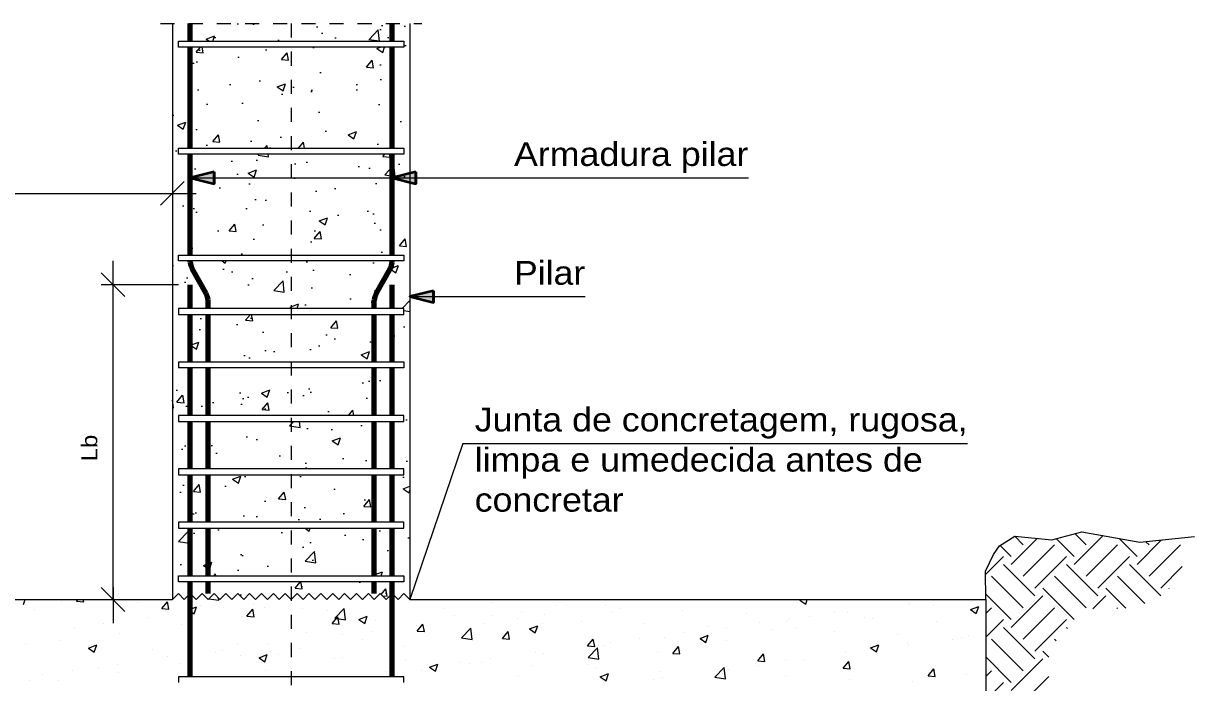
# Model space of a CAD drawing. Header units: centimetres. Extents: x 1386 to 1561, y 365 to 425.
# Drawn here: x 1524.03 to 1532.35, y 372.97 to 377.65 of the extents above; entities that cross this region are included whole.
import ezdxf
from ezdxf.enums import TextEntityAlignment as Align

# ---------------------------------------------------------------- set-up
doc = ezdxf.new("R2010")
doc.units = ezdxf.units.CM
doc.linetypes.add('DASHDOT', pattern=[0.005, 0.0025, -0.00125, 0, -0.00125])
for name, color, linetype, lineweight in [('0-CYPE0', 1, 'Continuous', 13), ('0-CYPE1', 2, 'Continuous', 18), ('0-CYPE2', 4, 'Continuous', 35), ('0-CYPE4', 6, 'Continuous', 70), ('DT-Textos', 7, 'Continuous', 5), ('ELE_CONT_NOS', 122, 'Continuous', 9)]:
    doc.layers.add(name, color=color, linetype=linetype, lineweight=lineweight)
doc.styles.get("Standard").update_dxf_attribs({"font": 'arial.ttf'})

msp = doc.modelspace()

# ---------------------------------------------------------------- hatches: boundary and pattern name
at = {"layer": '0-CYPE0'}
h = msp.add_hatch(dxfattribs=at)
h.set_pattern_fill('ID0', color=256, scale=84.354146, style=0, pattern_type=2)
h.set_pattern_definition([(50, (1525.80346, 368.0312), (0.605039, -0.052932), [0.063266, -0.69592]), (355, (1525.80346, 368.0312), (-0.11704, 0.634503), [0.050612, -0.556737]), (100.4514, (1525.8539, 368.0268), (0.487997, 0.58157), [0.053767, -0.59144]), (46.184, (1525.80346, 368.1999), (0.90026, -0.139623), [0.0949, -1.04388]), (96.636, (1525.8785, 368.1883), (0.78843, 0.82171), [0.08065, -0.887165]), (351.184, (1525.8035, 368.1999), (0.78842, 0.82171), [0.07592, -0.83511]), (21, (1525.8878, 368.15775), (0.503514, -0.339627), [0.063266, -0.69592]), (326, (1525.8878, 368.15775), (0.205246, 0.611694), [0.050612, -0.556737]), (71.4514, (1525.9298, 368.12945), (0.708765, 0.272067), [0.053767, -0.59144]), (37.5, (1525.80346, 368.03122), (0.0102575, 0.2808107), [0, -0.549989, 0, -0.565173, 0, -0.558846]), (7.5, (1525.80346, 368.03122), (0.22191, 0.332701), [0, -0.322233, 0, -0.537336, 0, -0.212994]), (327.5, (1525.61535, 368.03122), (0.4502993, -0.019026), [0, -0.210885, 0, -0.657962, 0, -0.873065]), (317.5, (1525.531, 368.03122), (0.49194, 0.084443), [0, -0.274151, 0, -0.436954, 0, -0.620003])])
h.paths.add_polyline_path([(1526.6502, 375.5809), (1526.5237, 375.5809), (1526.5237, 375.2435), (1526.6502, 375.2435)], flags=0)
h.paths.add_polyline_path([(1526.6502, 375.2013), (1526.5237, 375.2013), (1526.5237, 374.8639), (1526.6502, 374.8639)], flags=0)
h.paths.add_polyline_path([(1526.6502, 374.8217), (1526.5237, 374.8217), (1526.5237, 374.4843), (1526.6502, 374.4843)], flags=0)
h.paths.add_polyline_path([(1526.6502, 374.4421), (1526.5237, 374.4421), (1526.5237, 374.1047), (1526.6502, 374.1047)], flags=0)
h.paths.add_polyline_path([(1526.6502, 374.0625), (1526.5237, 374.0625), (1526.5237, 373.7251), (1526.6502, 373.7251)], flags=0)
h.paths.add_polyline_path([(1525.3427, 374.0625), (1525.2162, 374.0625), (1525.2162, 373.7251), (1525.3427, 373.7251)], flags=0)
h.paths.add_polyline_path([(1525.3427, 374.4421), (1525.2162, 374.4421), (1525.2162, 374.1047), (1525.3427, 374.1047)], flags=0)
h.paths.add_polyline_path([(1525.3427, 374.8217), (1525.2162, 374.8217), (1525.2162, 374.8131), (1525.2162, 374.4843), (1525.3427, 374.4843)], flags=0)
h.paths.add_polyline_path([(1525.3427, 375.2013), (1525.2162, 375.2013), (1525.2162, 374.8639), (1525.3427, 374.8639)], flags=0)
h.paths.add_polyline_path([(1525.3427, 375.5809), (1525.2162, 375.5809), (1525.2162, 375.5723), (1525.2162, 375.2435), (1525.3427, 375.2435)], flags=0)
h.paths.add_polyline_path([(1525.9332, 373.683), (1525.9332, 373.5564), (1525.9754, 373.5986), (1526.0176, 373.5564), (1526.0597, 373.5986), (1526.1019, 373.5564), (1526.1441, 373.5986), (1526.1863, 373.5564), (1526.2284, 373.5986), (1526.2706, 373.5564), (1526.3128, 373.5986), (1526.355, 373.5564), (1526.3972, 373.5986), (1526.4393, 373.5564), (1526.4815, 373.5986), (1526.5237, 373.5564), (1526.5659, 373.5986), (1526.608, 373.5564), (1526.6502, 373.5986), (1526.6502, 373.683)], flags=0)
h.paths.add_polyline_path([(1525.9332, 373.683), (1525.2162, 373.683), (1525.2162, 373.5986), (1525.2584, 373.5564), (1525.3006, 373.5986), (1525.3427, 373.5564), (1525.3849, 373.5986), (1525.4271, 373.5564), (1525.4693, 373.5986), (1525.5114, 373.5564), (1525.5536, 373.5986), (1525.5958, 373.5564), (1525.638, 373.5986), (1525.6801, 373.5564), (1525.7223, 373.5986), (1525.7645, 373.5564), (1525.8067, 373.5986), (1525.8489, 373.5564), (1525.891, 373.5986), (1525.9332, 373.5564)], flags=0)
h.paths.add_polyline_path([(1526.5237, 374.0625), (1525.9332, 374.0625), (1525.9332, 373.7251), (1526.5237, 373.7251)], flags=0)
h.paths.add_polyline_path([(1525.9332, 374.0625), (1525.3427, 374.0625), (1525.3427, 373.7251), (1525.9332, 373.7251)], flags=0)
h.paths.add_polyline_path([(1526.5237, 374.4421), (1525.9332, 374.4421), (1525.9332, 374.1047), (1526.5237, 374.1047)], flags=0)
h.paths.add_polyline_path([(1525.9332, 374.4421), (1525.3427, 374.4421), (1525.3427, 374.1047), (1525.9332, 374.1047)], flags=0)
h.paths.add_polyline_path([(1526.5237, 374.8217), (1525.9332, 374.8217), (1525.9332, 374.4843), (1526.5237, 374.4843)], flags=0)
h.paths.add_polyline_path([(1525.9332, 374.8217), (1525.3427, 374.8217), (1525.3427, 374.4843), (1525.9332, 374.4843)], flags=0)
h.paths.add_polyline_path([(1526.5237, 375.2013), (1525.9332, 375.2013), (1525.9332, 374.8639), (1526.5237, 374.8639)], flags=0)
h.paths.add_polyline_path([(1525.9332, 375.2013), (1525.3427, 375.2013), (1525.3427, 374.8639), (1525.9332, 374.8639)], flags=0)
h.paths.add_polyline_path([(1526.5237, 375.5809), (1525.9332, 375.5809), (1525.9332, 375.2435), (1526.5237, 375.2435)], flags=0)
h.paths.add_polyline_path([(1525.9332, 375.5809), (1525.3427, 375.5809), (1525.3427, 375.2435), (1525.9332, 375.2435)], flags=0)
h.paths.add_polyline_path([(1525.2162, 375.5809), (1525.1318, 375.5809), (1525.1318, 375.6231), (1525.3427, 375.6231), (1525.3427, 375.6823), (1525.3392, 375.7064), (1525.329, 375.7285), (1525.2299, 375.9058), (1525.2197, 375.9278), (1525.2162, 375.9519), (1525.2162, 375.9605), (1525.1318, 375.9605), (1525.1318, 376.0027), (1525.2162, 376.0027), (1525.2162, 376.4405), (1525.0897, 376.4405), (1525.0897, 373.5564), (1525.1318, 373.5986), (1525.174, 373.5564), (1525.2162, 373.5986), (1525.2162, 373.683), (1525.1318, 373.683), (1525.1318, 373.7251), (1525.2162, 373.7251), (1525.2162, 374.0625), (1525.1318, 374.0625), (1525.1318, 374.1047), (1525.2162, 374.1047), (1525.2162, 374.4421), (1525.1318, 374.4421), (1525.1318, 374.4843), (1525.2162, 374.4843), (1525.2162, 374.8217), (1525.1318, 374.8217), (1525.1318, 374.8639), (1525.2162, 374.8639), (1525.2162, 375.2013), (1525.1318, 375.2013), (1525.1318, 375.2435), (1525.2162, 375.2435)], flags=0)
h.paths.add_polyline_path([(1526.7768, 376.551), (1526.6502, 376.551), (1526.6502, 376.0027), (1526.7346, 376.0027), (1526.7346, 375.9605), (1526.6502, 375.9605), (1526.6502, 375.9519), (1526.6467, 375.9278), (1526.6365, 375.9057), (1526.5374, 375.7285), (1526.5272, 375.7064), (1526.5237, 375.6823), (1526.5237, 375.6231), (1526.7346, 375.6231), (1526.7346, 375.5809), (1526.6502, 375.5809), (1526.6502, 375.2435), (1526.7346, 375.2435), (1526.7346, 375.2013), (1526.6502, 375.2013), (1526.6502, 374.8639), (1526.7346, 374.8639), (1526.7346, 374.8217), (1526.6502, 374.8217), (1526.6502, 374.8131), (1526.6502, 374.4843), (1526.7346, 374.4843), (1526.7346, 374.4421), (1526.6502, 374.4421), (1526.6502, 374.1047), (1526.7346, 374.1047), (1526.7346, 374.0625), (1526.6502, 374.0625), (1526.6502, 373.7251), (1526.7346, 373.7251), (1526.7346, 373.683), (1526.6502, 373.683), (1526.6502, 373.5986), (1526.6924, 373.5564), (1526.7346, 373.5986), (1526.7768, 373.5564)], flags=0)
h.paths.add_polyline_path([(1526.5374, 375.7285), (1526.6365, 375.9057), (1526.6467, 375.9278), (1526.6502, 375.9519), (1526.6502, 375.9605), (1525.9332, 375.9605), (1525.9332, 375.6231), (1526.5237, 375.6231), (1526.5237, 375.6823), (1526.5272, 375.7064)], flags=0)
h.paths.add_polyline_path([(1525.9332, 375.9605), (1525.2162, 375.9605), (1525.2162, 375.9519), (1525.2197, 375.9278), (1525.2299, 375.9058), (1525.329, 375.7285), (1525.3392, 375.7064), (1525.3427, 375.6823), (1525.3427, 375.6231), (1525.9332, 375.6231)], flags=0)
h.paths.add_polyline_path([(1526.6502, 376.551), (1525.9332, 376.551), (1525.9332, 376.0027), (1526.6502, 376.0027)], flags=0)
h.paths.add_polyline_path([(1525.9332, 376.551), (1525.2162, 376.551), (1525.2162, 376.0027), (1525.9332, 376.0027)], flags=0)
h.paths.add_polyline_path([(1526.6502, 376.7197), (1525.9332, 376.7197), (1525.9332, 376.551), (1526.6502, 376.551)], flags=0)
h.paths.add_polyline_path([(1525.9332, 376.7197), (1525.2162, 376.7197), (1525.2162, 376.551), (1525.3849, 376.551), (1525.9332, 376.551)], flags=0)
h.paths.add_polyline_path([(1526.7768, 377.6476), (1526.6502, 377.6476), (1526.6502, 377.5211), (1526.7346, 377.5211), (1526.7346, 377.4789), (1526.6502, 377.4789), (1526.6502, 376.7619), (1526.7346, 376.7619), (1526.7346, 376.7197), (1526.6502, 376.7197), (1526.6502, 376.551), (1526.7768, 376.551)], flags=0)
h.paths.add_polyline_path([(1525.2162, 377.4789), (1525.1318, 377.4789), (1525.1318, 377.5211), (1525.2162, 377.5211), (1525.2162, 377.6476), (1525.0897, 377.6476), (1525.0897, 376.4405), (1525.2162, 376.4405), (1525.2162, 376.7197), (1525.1318, 376.7197), (1525.1318, 376.7619), (1525.2162, 376.7619)], flags=0)
h.paths.add_polyline_path([(1525.9332, 377.4789), (1525.2162, 377.4789), (1525.2162, 376.7619), (1525.9332, 376.7619)], flags=0)
h.paths.add_polyline_path([(1526.6502, 377.4789), (1525.9332, 377.4789), (1525.9332, 376.7619), (1526.6502, 376.7619)], flags=0)
h.paths.add_polyline_path([(1526.6502, 377.6476), (1525.9332, 377.6476), (1525.9332, 377.5211), (1526.6502, 377.5211)], flags=0)
h.paths.add_polyline_path([(1525.9332, 377.6476), (1525.2162, 377.6476), (1525.2162, 377.5211), (1525.9332, 377.5211)], flags=0)
at = {"layer": '0-CYPE2'}
for points in [[(1525.3849, 376.5932), (1525.2162, 376.551), (1525.3849, 376.5088)], [(1526.8189, 376.5932), (1526.6502, 376.551), (1526.8189, 376.5088)], [(1526.9449, 375.7496), (1526.7762, 375.7075), (1526.9449, 375.6653)]]:
    msp.add_hatch(color=256, dxfattribs=at).paths.add_polyline_path(points)

# ---------------------------------------------------------------- linework, layer by layer
at = {"layer": '0-CYPE0'}
for p, q in [((1531.0494, 373.8057), (1531.2339, 373.9903)), ((1531.1332, 373.9455), (1531.0736, 374.0051)), ((1531.4967, 373.8617), (1531.3693, 373.9891)), ((1531.4967, 373.8057), (1531.7013, 374.0103)), ((1531.5806, 373.9455), (1531.5013, 374.0248)), ((1531.9441, 373.8617), (1531.8164, 373.9893)), ((1531.9441, 373.8057), (1532.1176, 373.9792)), ((1532.028, 373.9455), (1532.0065, 373.967)), ((1531.0494, 373.8617), (1530.9709, 373.9401)), ((1531.1332, 373.7219), (1531.3569, 373.9455)), ((1531.5806, 373.7219), (1531.8043, 373.9455)), ((1532.028, 373.7219), (1532.2516, 373.9455)), ((1530.8657, 373.7339), (1530.9934, 373.8617)), ((1531.2171, 373.5821), (1530.9934, 373.8057)), ((1531.2171, 373.638), (1531.4408, 373.8617)), ((1531.6645, 373.5821), (1531.4408, 373.8057)), ((1531.6645, 373.638), (1531.8882, 373.8617)), ((1532.1118, 373.5821), (1531.8882, 373.8057)), ((1532.1118, 373.638), (1532.2638, 373.79)), ((1531.1332, 373.4982), (1530.9096, 373.7219)), ((1531.5806, 373.4982), (1531.3569, 373.7219)), ((1531.9989, 373.5272), (1531.8043, 373.7219)), ((1531.4967, 373.4143), (1531.273, 373.638)), ((1531.8643, 373.4941), (1531.7204, 373.638)), ((1532.1706, 373.6351), (1532.1677, 373.638)), ((1524.0307, 373.522), (1524.0423, 373.5564)), ((1524.2978, 373.5427), (1524.2978, 373.5427)), ((1524.3904, 373.5539), (1524.3904, 373.5539)), ((1524.4089, 373.5444), (1524.419, 373.5564)), ((1524.4089, 373.5444), (1524.4593, 373.54)), ((1524.4593, 373.54), (1524.4563, 373.5564)), ((1524.8407, 373.5349), (1524.8407, 373.5349)), ((1525.0139, 373.4914), (1525.0546, 373.5399)), ((1525.0644, 373.487), (1525.0546, 373.5399)), ((1525.3482, 373.5619), (1525.4182, 373.551)), ((1525.4182, 373.551), (1525.4163, 373.5672)), ((1525.9841, 373.5669), (1525.9841, 373.5669)), ((1526.449, 373.5558), (1526.449, 373.5558)), ((1526.464, 373.5721), (1526.464, 373.5721)), ((1526.9143, 373.553), (1526.9143, 373.553)), ((1527.3646, 373.534), (1527.3646, 373.534)), ((1529.5467, 373.5522), (1529.5577, 373.5564)), ((1529.5467, 373.5522), (1529.5886, 373.5239)), ((1529.5886, 373.5239), (1529.5995, 373.5564)), ((1530.3266, 373.5316), (1530.3266, 373.5316)), ((1531.0494, 373.4143), (1530.8674, 373.5962)), ((1531.0494, 373.3584), (1531.273, 373.5821)), ((1531.628, 373.4896), (1531.7204, 373.5821)), ((1524.1076, 373.4865), (1524.1076, 373.4865)), ((1525.0139, 373.4914), (1525.0643, 373.487)), ((1525.2011, 373.4828), (1525.2162, 373.4726)), ((1525.2162, 373.4726), (1525.243, 373.4545)), ((1525.243, 373.4545), (1525.2601, 373.5054)), ((1525.291, 373.5158), (1525.291, 373.5158)), ((1525.4534, 373.497), (1525.4534, 373.497)), ((1525.619, 373.4385), (1525.6596, 373.487)), ((1525.6694, 373.4341), (1525.6596, 373.487)), ((1525.6646, 373.5248), (1525.6646, 373.5248)), ((1525.7413, 373.4968), (1525.7413, 373.4968)), ((1526.0109, 373.4926), (1526.0109, 373.4926)), ((1526.1916, 373.4778), (1526.1916, 373.4778)), ((1526.2434, 373.423), (1526.3091, 373.4915)), ((1526.3184, 373.4114), (1526.3091, 373.4915)), ((1526.6419, 373.4588), (1526.6419, 373.4588)), ((1527.0244, 373.4898), (1527.0244, 373.4898)), ((1527.5695, 373.4721), (1527.5695, 373.4721)), ((1527.7361, 373.4517), (1527.7361, 373.4517)), ((1527.8149, 373.515), (1527.8149, 373.515)), ((1527.889, 373.5142), (1527.889, 373.5142)), ((1528.1692, 373.511), (1528.1692, 373.511)), ((1528.2104, 373.4735), (1528.2104, 373.4735)), ((1528.2652, 373.496), (1528.2652, 373.496)), ((1528.7155, 373.4769), (1528.7155, 373.4769)), ((1529.1658, 373.4579), (1529.1658, 373.4579)), ((1529.7938, 373.4615), (1529.7938, 373.4615)), ((1529.8823, 373.4609), (1529.8823, 373.4609)), ((1530.3204, 373.5241), (1530.3204, 373.5241)), ((1530.5003, 373.516), (1530.5003, 373.516)), ((1530.7589, 373.4846), (1530.818, 373.5073)), ((1530.7589, 373.4846), (1530.8009, 373.4563)), ((1530.8009, 373.4563), (1530.818, 373.5073)), ((1530.8679, 373.4566), (1530.9096, 373.4982)), ((1531.1332, 373.2745), (1531.3569, 373.4982)), ((1531.799, 373.4929), (1531.8043, 373.4982)), ((1524.6012, 373.3848), (1524.6012, 373.3848)), ((1524.9207, 373.4269), (1524.9207, 373.4269)), ((1525.1517, 373.3792), (1525.1517, 373.3792)), ((1525.5848, 373.4386), (1525.5848, 373.4386)), ((1525.619, 373.4385), (1525.6694, 373.4341)), ((1526.224, 373.3856), (1526.2647, 373.434)), ((1526.224, 373.3856), (1526.2744, 373.3812)), ((1526.2434, 373.423), (1526.3184, 373.4114)), ((1526.2744, 373.3812), (1526.2647, 373.434)), ((1526.4133, 373.4152), (1526.4724, 373.4379)), ((1526.4133, 373.4152), (1526.4553, 373.3869)), ((1526.4553, 373.3869), (1526.4724, 373.4379)), ((1526.5324, 373.4054), (1526.5324, 373.4054)), ((1526.8256, 373.3742), (1526.8256, 373.3742)), ((1526.829, 373.3326), (1526.8697, 373.3811)), ((1526.8795, 373.3282), (1526.8697, 373.3811)), ((1527.0922, 373.4397), (1527.0922, 373.4397)), ((1527.2979, 373.3884), (1527.2979, 373.3884)), ((1527.3583, 373.4443), (1527.3583, 373.4443)), ((1527.5425, 373.4207), (1527.5425, 373.4207)), ((1527.6256, 373.3477), (1527.6847, 373.3703)), ((1527.6676, 373.3194), (1527.6847, 373.3703)), ((1527.7185, 373.389), (1527.7185, 373.389)), ((1527.9928, 373.4017), (1527.9928, 373.4017)), ((1528.4431, 373.3827), (1528.4431, 373.3827)), ((1528.8934, 373.3636), (1528.8934, 373.3636)), ((1529.2632, 373.3916), (1529.2632, 373.3916)), ((1529.4562, 373.4069), (1529.4562, 373.4069)), ((1529.4743, 373.4194), (1529.4743, 373.4194)), ((1529.6161, 373.4389), (1529.6161, 373.4389)), ((1530.0084, 373.4316), (1530.0084, 373.4316)), ((1530.0664, 373.4199), (1530.0664, 373.4199)), ((1530.5167, 373.4008), (1530.5167, 373.4008)), ((1530.8679, 373.2888), (1530.9934, 373.4143)), ((1531.2171, 373.1906), (1531.4408, 373.4143)), ((1524.3901, 373.357), (1524.3901, 373.357)), ((1524.7136, 373.3159), (1524.7136, 373.3159)), ((1526.0405, 373.3209), (1526.0405, 373.3209)), ((1526.2949, 373.3043), (1526.2949, 373.3043)), ((1526.5061, 373.3321), (1526.5061, 373.3321)), ((1526.829, 373.3326), (1526.8795, 373.3282)), ((1526.8719, 373.3344), (1526.8719, 373.3344)), ((1527.1437, 373.2834), (1527.2094, 373.3519)), ((1527.1437, 373.2834), (1527.2187, 373.2718)), ((1527.2187, 373.2718), (1527.2094, 373.3519)), ((1527.2265, 373.3046), (1527.2265, 373.3046)), ((1527.4341, 373.2797), (1527.4748, 373.3282)), ((1527.4845, 373.2753), (1527.4748, 373.3282)), ((1527.6256, 373.3477), (1527.6676, 373.3194)), ((1528.585, 373.2842), (1528.585, 373.2842)), ((1528.7304, 373.3215), (1528.7304, 373.3215)), ((1528.8379, 373.2801), (1528.897, 373.3028)), ((1528.8799, 373.2518), (1528.897, 373.3028)), ((1529.0231, 373.3475), (1529.0231, 373.3475)), ((1529.3437, 373.3446), (1529.3437, 373.3446)), ((1529.5164, 373.3472), (1529.5164, 373.3472)), ((1529.794, 373.3256), (1529.794, 373.3256)), ((1530.2443, 373.3065), (1530.2443, 373.3065)), ((1530.6946, 373.2875), (1530.6946, 373.2875)), ((1530.7433, 373.3027), (1530.7433, 373.3027)), ((1531.2171, 373.1347), (1530.9934, 373.3584)), ((1531.4495, 373.3497), (1531.4408, 373.3584)), ((1524.0447, 373.2384), (1524.0447, 373.2384)), ((1524.2875, 373.2619), (1524.2875, 373.2619)), ((1524.4923, 373.2107), (1524.5514, 373.2334)), ((1524.4923, 373.2107), (1524.5343, 373.1824)), ((1524.495, 373.2194), (1524.495, 373.2194)), ((1524.5343, 373.1824), (1524.5514, 373.2334)), ((1524.9453, 373.2004), (1524.9453, 373.2004)), ((1525.5486, 373.2365), (1525.5486, 373.2365)), ((1525.7622, 373.2342), (1525.7622, 373.2342)), ((1526.0006, 373.2118), (1526.0006, 373.2118)), ((1526.4387, 373.275), (1526.4387, 373.275)), ((1526.7346, 373.2201), (1526.7346, 373.2201)), ((1527.4341, 373.2797), (1527.4845, 373.2753)), ((1528.0391, 373.2268), (1528.0798, 373.2752)), ((1528.0391, 373.2268), (1528.0895, 373.2224)), ((1528.0439, 373.1438), (1528.1096, 373.2123)), ((1528.0895, 373.2224), (1528.0798, 373.2752)), ((1528.1189, 373.1321), (1528.1096, 373.2123)), ((1528.1589, 373.2302), (1528.1589, 373.2302)), ((1528.1998, 373.2516), (1528.1998, 373.2516)), ((1528.411, 373.2794), (1528.411, 373.2794)), ((1528.6442, 373.1738), (1528.6848, 373.2223)), ((1528.6946, 373.1694), (1528.6848, 373.2223)), ((1528.8379, 373.2801), (1528.8799, 373.2518)), ((1529.0245, 373.2627), (1529.0245, 373.2627)), ((1530.0502, 373.2125), (1530.1092, 373.2352)), ((1530.0502, 373.2125), (1530.0921, 373.1842)), ((1530.0921, 373.1842), (1530.1092, 373.2352)), ((1530.1046, 373.1989), (1530.1046, 373.1989)), ((1530.3102, 373.2433), (1530.3102, 373.2433)), ((1530.3158, 373.2267), (1530.3158, 373.2267)), ((1530.6353, 373.2688), (1530.6353, 373.2688)), ((1531.1332, 373.0508), (1530.9096, 373.2745)), ((1531.3687, 373.2627), (1531.3569, 373.2745)), ((1525.0566, 373.152), (1525.0566, 373.152)), ((1525.2315, 373.1643), (1525.2315, 373.1643)), ((1525.3956, 373.1813), (1525.3956, 373.1813)), ((1525.4427, 373.1921), (1525.4427, 373.1921)), ((1525.5745, 373.1578), (1525.5745, 373.1578)), ((1525.7046, 373.1431), (1525.7636, 373.1658)), ((1525.7046, 373.1431), (1525.7465, 373.1148)), ((1525.7465, 373.1148), (1525.7636, 373.1658)), ((1525.8459, 373.1623), (1525.8459, 373.1623)), ((1526.2426, 373.1357), (1526.2426, 373.1357)), ((1526.2962, 373.1433), (1526.2962, 373.1433)), ((1526.7465, 373.1243), (1526.7465, 373.1243)), ((1527.3476, 373.1394), (1527.3476, 373.1394)), ((1527.667, 373.1815), (1527.667, 373.1815)), ((1527.7258, 373.1708), (1527.7258, 373.1708)), ((1528.0439, 373.1438), (1528.1189, 373.1321)), ((1528.5325, 373.1783), (1528.5325, 373.1783)), ((1528.6442, 373.1738), (1528.6946, 373.1694)), ((1529.2492, 373.1209), (1529.2899, 373.1694)), ((1529.2492, 373.1209), (1529.2996, 373.1165)), ((1529.2996, 373.1165), (1529.2899, 373.1694)), ((1529.446, 373.1261), (1529.446, 373.1261)), ((1529.5719, 373.1288), (1529.5719, 373.1288)), ((1529.8542, 373.068), (1529.8949, 373.1164)), ((1529.872, 373.1801), (1529.872, 373.1801)), ((1529.9047, 373.0636), (1529.8949, 373.1164)), ((1531.0494, 372.967), (1530.8679, 373.1484)), ((1531.0494, 372.911), (1531.273, 373.1347)), ((1531.3164, 373.1472), (1531.273, 373.1906)), ((1524.3793, 373.0521), (1524.3793, 373.0521)), ((1524.5647, 373.0676), (1524.5647, 373.0676)), ((1524.6988, 373.0942), (1524.6988, 373.0942)), ((1524.7033, 373.0351), (1524.7033, 373.0351)), ((1525.1414, 373.0984), (1525.1414, 373.0984)), ((1525.7507, 373.0513), (1525.7507, 373.0513)), ((1526.6037, 373.0415), (1526.6037, 373.0415)), ((1526.8616, 373.0536), (1526.8616, 373.0536)), ((1526.9169, 373.0756), (1526.9759, 373.0983)), ((1526.9169, 373.0756), (1526.9588, 373.0473)), ((1526.9588, 373.0473), (1526.9759, 373.0983)), ((1527.1364, 373.1116), (1527.1364, 373.1116)), ((1527.1968, 373.1052), (1527.1968, 373.1052)), ((1527.2877, 373.1076), (1527.2877, 373.1076)), ((1527.6471, 373.0862), (1527.6471, 373.0862)), ((1528.0406, 373.0938), (1528.0406, 373.0938)), ((1528.0974, 373.0672), (1528.0974, 373.0672)), ((1528.5477, 373.0482), (1528.5477, 373.0482)), ((1528.9442, 373.0042), (1529.0099, 373.0726)), ((1529.0192, 372.9925), (1529.0099, 373.0726)), ((1529.0128, 373.0667), (1529.0128, 373.0667)), ((1529.0413, 373.0589), (1529.0413, 373.0589)), ((1529.2524, 373.0867), (1529.2524, 373.0867)), ((1529.8542, 373.068), (1529.9047, 373.0636)), ((1530.4593, 373.015), (1530.4999, 373.0635)), ((1530.5097, 373.0106), (1530.4999, 373.0635)), ((1530.8679, 373.0092), (1530.9096, 373.0508)), ((1524.0727, 372.9831), (1524.0727, 372.9831)), ((1524.1681, 373.0243), (1524.1681, 373.0243)), ((1524.2772, 372.9811), (1524.2772, 372.9811)), ((1527.5487, 373.0094), (1527.5487, 373.0094)), ((1528.1291, 373.008), (1528.1882, 373.0307)), ((1528.1291, 373.008), (1528.1711, 372.9797)), ((1528.1711, 372.9797), (1528.1882, 373.0307)), ((1528.5085, 372.9888), (1528.5085, 372.9888)), ((1528.5747, 373.0034), (1528.5747, 373.0034)), ((1528.9442, 373.0042), (1529.0192, 372.9925)), ((1528.998, 373.0291), (1528.998, 373.0291)), ((1529.4483, 373.0101), (1529.4483, 373.0101)), ((1529.8986, 372.9911), (1529.8986, 372.9911)), ((1530.3489, 372.9721), (1530.3489, 372.9721)), ((1530.4593, 373.015), (1530.5097, 373.0106)), ((1530.4655, 373.0127), (1530.4655, 373.0127)), ((1530.733, 373.0219), (1530.733, 373.0219)), ((1530.8679, 372.8414), (1530.9934, 372.967)), ((1531.1332, 372.8272), (1531.3164, 373.0104))]:
    msp.add_line(p, q, dxfattribs=at)
msp.add_lwpolyline([(1525.2011, 373.4828), (1525.2162, 373.4886), (1525.2601, 373.5054)], dxfattribs=at)
at = {"layer": '0-CYPE1', "linetype": 'DASHDOT'}
for p, q in [((1525.0053, 377.6476), (1526.8611, 377.6476)), ((1525.9332, 377.6476), (1525.9332, 370.604))]:
    msp.add_line(p, q, dxfattribs=at)
at = {"layer": '0-CYPE1'}
for p, q in [((1525.1318, 377.5211), (1526.7346, 377.5211)), ((1525.1318, 377.4789), (1525.1318, 377.5211)), ((1526.7346, 377.4789), (1525.1318, 377.4789)), ((1526.7346, 377.5211), (1526.7346, 377.4789)), ((1525.1318, 376.7619), (1526.7346, 376.7619)), ((1525.1318, 376.7197), (1525.1318, 376.7619)), ((1526.7346, 376.7197), (1525.1318, 376.7197)), ((1526.7346, 376.7619), (1526.7346, 376.7197)), ((1525.2167, 376.551), (1527.432, 376.551)), ((1527.432, 376.551), (1529.1815, 376.551)), ((1525.0053, 376.3562), (1525.174, 376.5249)), ((1520.9985, 376.4405), (1525.0897, 376.4405)), ((1525.0053, 376.4405), (1525.2584, 376.4405)), ((1524.6679, 375.7075), (1524.6679, 375.9605)), ((1525.1318, 376.0027), (1526.7346, 376.0027)), ((1525.1318, 375.9605), (1525.1318, 376.0027)), ((1526.7346, 375.9605), (1525.1318, 375.9605)), ((1526.7346, 376.0027), (1526.7346, 375.9605)), ((1524.7523, 375.7075), (1524.5835, 375.8762)), ((1525.1318, 375.7918), (1524.5835, 375.7918)), ((1524.6679, 373.5564), (1524.6679, 375.7918)), ((1526.7768, 375.7075), (1527.432, 375.7075)), ((1527.432, 375.7075), (1528.0225, 375.7075)), ((1526.7346, 375.6231), (1525.1318, 375.6231)), ((1525.1318, 375.6231), (1525.1318, 375.5809)), ((1526.7346, 375.5809), (1526.7346, 375.6231)), ((1525.1318, 375.5809), (1526.7346, 375.5809)), ((1525.1318, 375.2435), (1526.7346, 375.2435)), ((1525.1318, 375.2435), (1525.1318, 375.2013)), ((1526.7346, 375.2013), (1525.1318, 375.2013)), ((1526.7346, 375.2435), (1526.7346, 375.2013)), ((1526.7346, 374.8639), (1525.1318, 374.8639)), ((1525.1318, 374.8639), (1525.1318, 374.8217)), ((1526.7346, 374.8217), (1526.7346, 374.8639)), ((1525.1318, 374.8217), (1526.7346, 374.8217)), ((1527.1527, 374.6653), (1526.7768, 373.5564)), ((1527.1527, 374.6653), (1530.7394, 374.6653)), ((1526.7346, 374.4843), (1525.1318, 374.4843)), ((1525.1318, 374.4843), (1525.1318, 374.4421)), ((1526.7346, 374.4421), (1526.7346, 374.4843)), ((1525.1318, 374.4421), (1526.7346, 374.4421)), ((1526.7346, 374.1047), (1525.1318, 374.1047)), ((1525.1318, 374.1047), (1525.1318, 374.0625)), ((1525.1318, 374.0625), (1526.7346, 374.0625)), ((1526.7346, 374.0625), (1526.7346, 374.1047)), ((1525.1318, 373.7251), (1526.7346, 373.7251)), ((1525.1318, 373.683), (1525.1318, 373.7251)), ((1526.7346, 373.7251), (1526.7346, 373.683)), ((1524.7523, 373.4721), (1524.5835, 373.6408)), ((1524.6679, 373.6408), (1524.6679, 373.3877)), ((1526.7346, 373.683), (1525.1318, 373.683)), ((1525.0897, 373.5564), (1525.1318, 373.5986)), ((1525.1318, 373.5986), (1525.174, 373.5564)), ((1525.174, 373.5564), (1525.2162, 373.5986)), ((1525.2162, 373.5986), (1525.2584, 373.5564)), ((1525.3427, 373.5564), (1525.3849, 373.5986)), ((1525.3849, 373.5986), (1525.4271, 373.5564)), ((1525.4271, 373.5564), (1525.4693, 373.5986)), ((1525.4693, 373.5986), (1525.5114, 373.5564)), ((1525.5114, 373.5564), (1525.5536, 373.5986)), ((1525.5536, 373.5986), (1525.5958, 373.5564)), ((1525.5958, 373.5564), (1525.638, 373.5986)), ((1525.638, 373.5986), (1525.6801, 373.5564)), ((1525.7645, 373.5564), (1525.8067, 373.5986)), ((1525.8067, 373.5986), (1525.8489, 373.5564)), ((1525.8489, 373.5564), (1525.891, 373.5986)), ((1525.891, 373.5986), (1525.9332, 373.5564)), ((1525.9332, 373.5564), (1525.9754, 373.5986)), ((1526.0597, 373.5986), (1526.1019, 373.5564)), ((1526.1863, 373.5564), (1526.2284, 373.5986)), ((1526.3128, 373.5986), (1526.355, 373.5564)), ((1526.355, 373.5564), (1526.3972, 373.5986)), ((1526.4815, 373.5986), (1526.5237, 373.5564)), ((1526.608, 373.5564), (1526.6502, 373.5986)), ((1526.6502, 373.5986), (1526.6924, 373.5564)), ((1526.6924, 373.5564), (1526.7346, 373.5986)), ((1526.7346, 373.5986), (1526.7768, 373.5564)), ((1526.7346, 373.0081), (1525.1318, 373.0081)), ((1525.1318, 373.0081), (1525.1318, 372.9659)), ((1526.7346, 372.9659), (1526.7346, 373.0081))]:
    msp.add_line(p, q, dxfattribs=at)
for points in [[(1525.2584, 373.5564), (1525.3006, 373.5986), (1525.3427, 373.5564)], [(1525.6801, 373.5564), (1525.7223, 373.5986), (1525.7645, 373.5564)], [(1525.9754, 373.5986), (1526.0176, 373.5564), (1526.0597, 373.5986)], [(1526.1019, 373.5564), (1526.1441, 373.5986), (1526.1863, 373.5564)], [(1526.2284, 373.5986), (1526.2706, 373.5564), (1526.3128, 373.5986)], [(1526.3972, 373.5986), (1526.4393, 373.5564), (1526.4815, 373.5986)], [(1526.5237, 373.5564), (1526.5659, 373.5986), (1526.608, 373.5564)]]:
    msp.add_lwpolyline(points, dxfattribs=at)
at = {"layer": '0-CYPE2'}
for points in [[(1525.3849, 376.5932), (1525.2162, 376.551), (1525.3849, 376.5088)], [(1526.8189, 376.5932), (1526.6502, 376.551), (1526.8189, 376.5088)], [(1526.9449, 375.7496), (1526.7762, 375.7075), (1526.9449, 375.6653)]]:
    msp.add_lwpolyline(points, close=True, dxfattribs=at)
for points in [[(1525.3849, 376.5932), (1525.3849, 376.5088)], [(1526.8189, 376.5932), (1526.8189, 376.5088)], [(1526.9449, 375.7496), (1526.9449, 375.6653)]]:
    msp.add_lwpolyline(points, dxfattribs=at)
at = {"layer": '0-CYPE4'}
for p, q in [((1525.2162, 377.5211), (1525.2162, 377.6476)), ((1526.6502, 377.5211), (1526.6502, 377.6476)), ((1525.2162, 376.7619), (1525.2162, 377.4789)), ((1526.6502, 376.7619), (1526.6502, 377.4789)), ((1525.2162, 376.0027), (1525.2162, 376.7197)), ((1526.6502, 376.0027), (1526.6502, 376.7197)), ((1525.2162, 375.9519), (1525.2162, 375.9605)), ((1526.6502, 375.9519), (1526.6502, 375.9605)), ((1525.329, 375.7285), (1525.2299, 375.9057)), ((1526.5374, 375.7285), (1526.6365, 375.9057)), ((1525.2162, 375.6231), (1525.2162, 375.7918)), ((1526.6502, 375.6231), (1526.6502, 375.7918)), ((1525.3427, 375.6231), (1525.3427, 375.6823)), ((1526.5237, 375.6231), (1526.5237, 375.6823)), ((1525.2162, 375.2435), (1525.2162, 375.5809)), ((1525.2162, 375.5723), (1525.2162, 375.5809)), ((1525.3427, 375.2435), (1525.3427, 375.5809)), ((1526.5237, 375.2435), (1526.5237, 375.5809)), ((1526.6502, 375.2435), (1526.6502, 375.5809)), ((1525.2162, 374.8639), (1525.2162, 375.2013)), ((1525.3427, 374.8639), (1525.3427, 375.2013)), ((1526.5237, 374.8639), (1526.5237, 375.2013)), ((1526.6502, 374.8639), (1526.6502, 375.2013)), ((1525.2162, 374.4843), (1525.2162, 374.8217)), ((1525.2162, 374.8131), (1525.2162, 374.8217)), ((1525.3427, 374.4843), (1525.3427, 374.8217)), ((1526.5237, 374.4843), (1526.5237, 374.8217)), ((1526.6502, 374.4843), (1526.6502, 374.8217)), ((1526.6502, 374.8131), (1526.6502, 374.8217)), ((1525.2162, 374.1047), (1525.2162, 374.4421)), ((1525.3427, 374.1047), (1525.3427, 374.4421)), ((1526.5237, 374.1047), (1526.5237, 374.4421)), ((1526.6502, 374.1047), (1526.6502, 374.4421)), ((1525.2162, 373.7251), (1525.2162, 374.0625)), ((1525.3427, 373.7251), (1525.3427, 374.0625)), ((1526.5237, 373.7251), (1526.5237, 374.0625)), ((1526.6502, 373.7251), (1526.6502, 374.0625)), ((1525.2162, 373.0081), (1525.2162, 373.683)), ((1525.3427, 373.5986), (1525.3427, 373.683)), ((1526.5237, 373.5986), (1526.5237, 373.683)), ((1526.6502, 373.0081), (1526.6502, 373.683))]:
    msp.add_line(p, q, dxfattribs=at)
for centre, start, end in [((1525.3006, 375.9519), 180.00002, 213.17852), ((1526.5659, 375.9519), 326.82149, 359.99998), ((1525.2584, 375.6823), 0, 33.1785), ((1526.608, 375.6823), 146.82147, 180.00002)]:
    msp.add_arc(centre, 0.0844, start, end, dxfattribs=at)
at = {"layer": 'ELE_CONT_NOS'}
for p, q in [((1525.0897, 377.6476), (1525.0897, 373.5564)), ((1526.7768, 377.6476), (1526.7768, 373.5564)), ((1531.3372, 373.9804), (1531.5497, 374.038)), ((1531.5497, 374.038), (1531.9639, 373.9624)), ((1530.9663, 373.9372), (1531.0743, 374.0056)), ((1531.0743, 374.0056), (1531.3372, 373.9804)), ((1531.9639, 373.9624), (1532.3518, 374.0049)), ((1530.8654, 373.7571), (1530.923, 373.876)), ((1530.923, 373.876), (1530.9663, 373.9372)), ((1530.8679, 373.5564), (1530.8654, 373.7571)), ((1520.9985, 373.5564), (1525.0897, 373.5564)), ((1526.7768, 373.5564), (1530.8679, 373.5564)), ((1530.8679, 373.5564), (1530.8679, 370.1823))]:
    msp.add_line(p, q, dxfattribs=at)

# ---------------------------------------------------------------- texts
at = {"layer": 'DT-Textos'}
for s, height, width, p, p2 in [('Armadura pilar', 0.168708, 1.075074, (1527.5164, 376.6353), (1529.1815, 376.6353)), ('Pilar', 0.16871, 1.066182, (1527.5164, 375.7918), (1528.0225, 375.7918)), ('Junta de concretagem, rugosa,', 0.168708, 1.077926, (1527.237, 374.7497), (1530.7394, 374.7497)), ('limpa e umedecida antes de ', 0.168708, 1.079975, (1527.237, 374.465), (1530.4914, 374.465)), ('concretar', 0.16871, 1.073184, (1527.237, 374.1803), (1528.2948, 374.1803))]:
    msp.add_text(s, height=height, dxfattribs=dict(at, width=width)).set_placement(p, p2, align=Align.FIT)
at = {"layer": 'DT-Textos', "width": 1.081159}
msp.add_text('Lb', height=0.11247, rotation=90, dxfattribs=at).set_placement((1524.5554, 374.5375), (1524.5554, 374.7264), align=Align.FIT)

doc.saveas('drawing.dxf')
